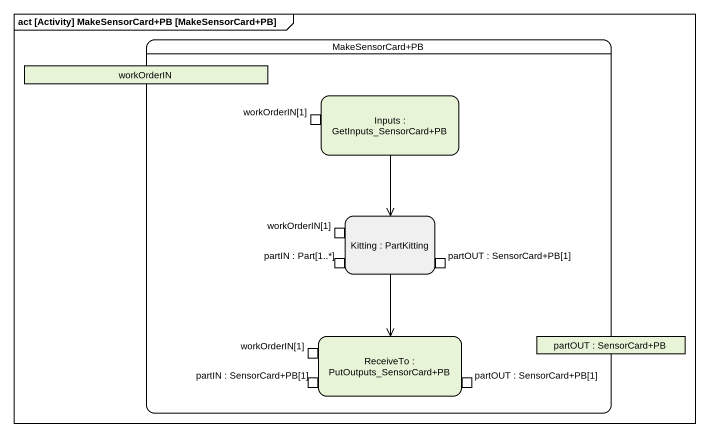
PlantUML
@startuml
mainframe act [Activity] MakeSensorCard+PB [MakeSensorCard+PB]
hide empty description
state "MakeSensorCard+PB" as MakeSensorCard_PB {
  state workOrderIN <<object>>
  state "Inputs : GetInputs_SensorCard+PB" as Inputs {
    state "workOrderIN[1]" as workOrderIN_1 <<inputPin>>
  }
  state "Kitting : PartKitting" as Kitting #F0F0F0 {
    state "workOrderIN[1]" as workOrderIN_1_2 <<inputPin>>
    state "partIN : Part[1..*]" as partIN_Part_1 <<inputPin>>
    state "partOUT : SensorCard+PB[1]" as partOUT_SensorCard_PB_1 <<outputPin>>
  }
  state "ReceiveTo : PutOutputs_SensorCard+PB" as ReceiveTo {
    state "workOrderIN[1]" as workOrderIN_1_3 <<inputPin>>
    state "partIN : SensorCard+PB[1]" as partIN_SensorCard_PB_1 <<inputPin>>
    state "partOUT : SensorCard+PB[1]" as partOUT_SensorCard_PB_1_2 <<outputPin>>
  }
  state "partOUT : SensorCard+PB" as partOUT <<object>>
}
Inputs --> Kitting
Kitting --> ReceiveTo
@enduml
